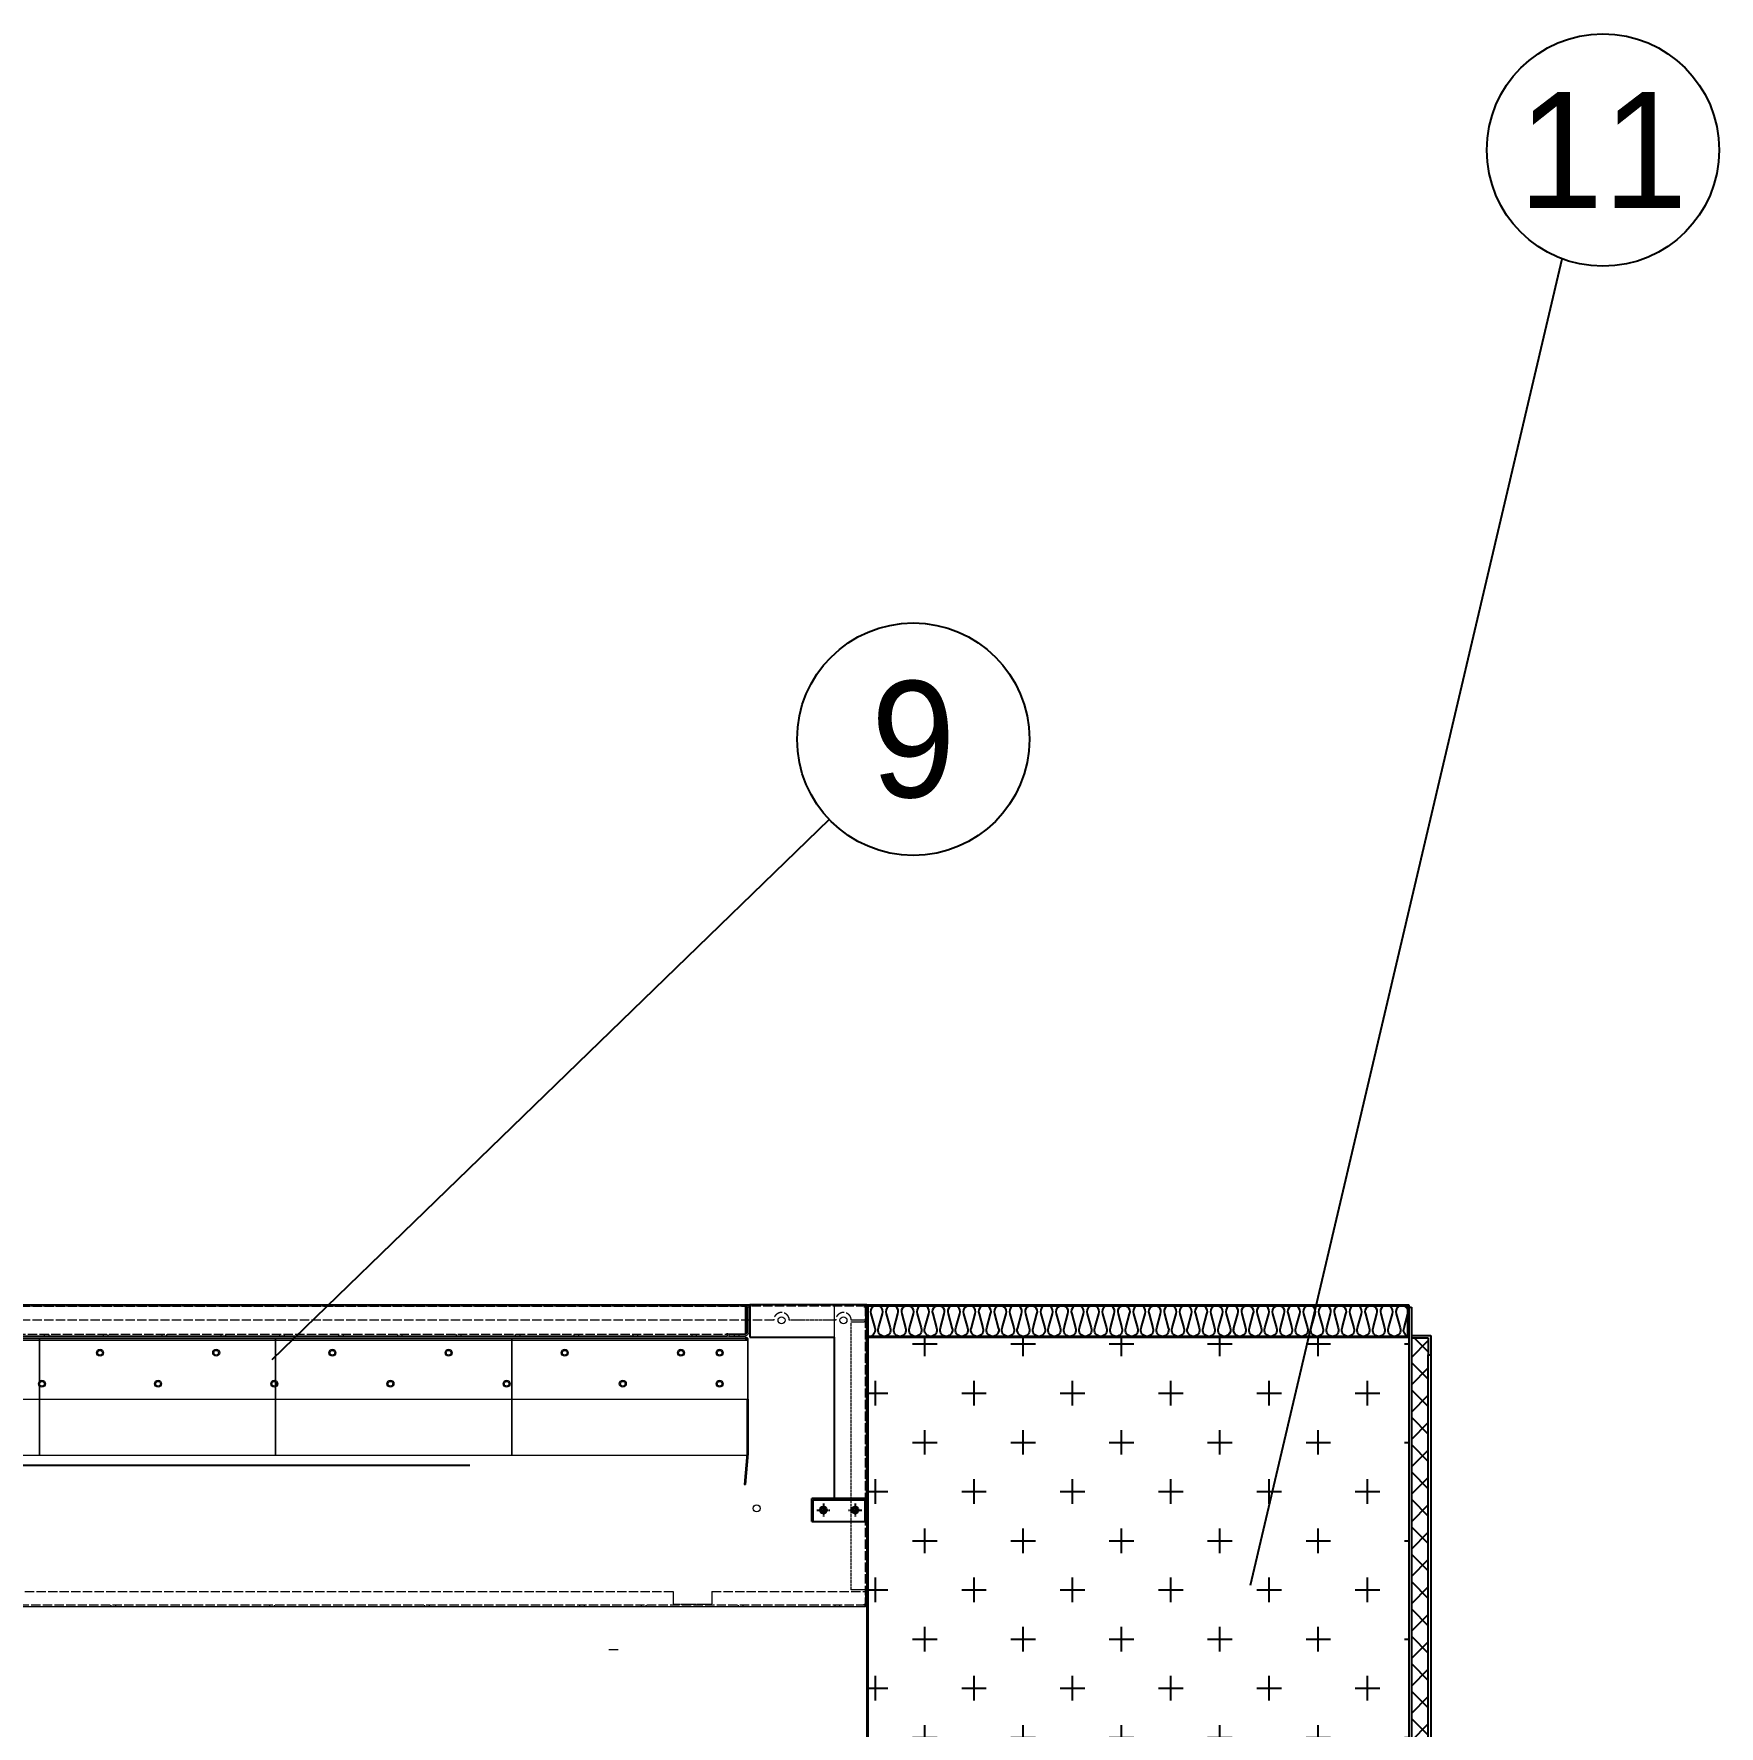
# Model space of a CAD drawing. Header units: millimetres. Extents: x 4398 to 33805, y 3079 to 23874.
# Drawn here: x 19073 to 21249, y 12864 to 15049 of the extents above; entities that cross this region are included whole.
import ezdxf
from ezdxf.enums import TextEntityAlignment as Align

# ---------------------------------------------------------------- set-up
doc = ezdxf.new("R2010")
doc.units = ezdxf.units.MM
doc.linetypes.add('CENTER', pattern=[2, 1.25, -0.25, 0.25, -0.25])
doc.linetypes.add('DASHED', pattern=[15, 12, -3])
for name, color, linetype in [('center', 1, 'CENTER'), ('SMS', 220, 'Continuous'), ('냉각탑_dim', 1, 'Continuous'), ('냉각탑_text', 3, 'Continuous')]:
    doc.layers.add(name, color=color, linetype=linetype)
doc.styles.add('돋움', font='Dotum.ttf')

# ---------------------------------------------------------------- blocks, each defined once
blk = doc.blocks.new('A$C30944BC8')
at = {"color": 7, "lineweight": 13, "ltscale": 0.159375}
for p, q in [((0, 110.2), (0, 186.7)), ((1677, 110.2), (1677, 186.7))]:
    blk.add_line(p, q, dxfattribs=at)
at = {"color": 7, "lineweight": 13, "ltscale": 0.007292}
for p, q in [((0, 186.7), (3.5, 186.7)), ((3.5, 190.2), (3.5, 186.7)), ((1673.5, 190.2), (1673.5, 186.7)), ((1673.5, 186.7), (1677, 186.7))]:
    blk.add_line(p, q, dxfattribs=at)
at = {"color": 7, "lineweight": 13}
for p, q in [((1673.5, 190.2), (3.5, 190.2)), ((3.5, 186.7), (1673.5, 186.7)), ((0, 110.2), (1677, 110.2))]:
    blk.add_line(p, q, dxfattribs=at)
at = {"color": 7, "lineweight": 13, "ltscale": 0.145697}
for p, q in [((1675, 110.2), (1675, 40.3)), ((1677, 110.2), (1677, 40.3))]:
    blk.add_line(p, q, dxfattribs=at)
at = {"color": 7, "lineweight": 13, "ltscale": 0.083658}
for p, q in [((1675, 40.2), (1671.5, 0.2)), ((1677, 40), (1673.5, 0))]:
    blk.add_line(p, q, dxfattribs=at)
at = {"color": 7, "lineweight": 13, "ltscale": 0.004167}
blk.add_line((1671.5, 0.2), (1673.5, 0), dxfattribs=at)
at = {"color": 7, "lineweight": 13}
for centre in [(30, 170.2), (90, 170.2), (240, 170.2), (390, 170.2), (540, 170.2), (690, 170.2), (840, 170.2), (990, 170.2), (1140, 170.2), (1290, 170.2), (1440, 170.2), (1590, 170.2), (1640, 170.2), (30, 130.2), (165, 130.2), (315, 130.2), (465, 130.2), (615, 130.2), (765, 130.2), (915, 130.2), (1065, 130.2), (1215, 130.2), (1365, 130.2), (1515, 130.2), (1640, 130.2)]:
    blk.add_circle(centre, 3, dxfattribs=at)
for centre, radius, start, end in [((3.5, 186.7), 3.5, 90, 180), ((3.5, 186.7), 1.5, 90, 180), ((1673.5, 186.7), 3.5, 0, 90), ((1673.5, 186.7), 1.5, 0, 90), ((1673.5, 40.3), 1.5, 355, 360), ((1673.5, 40.3), 3.5, 355, 360)]:
    blk.add_arc(centre, radius, start, end, dxfattribs=at)
blk = doc.blocks.new('A$C7AFD6E2C')
at = {"color": 7, "lineweight": 13, "ltscale": 0.004167}
for p, q in [((2, 36.5), (0, 36.5)), ((1780, 36.5), (1782, 36.5)), ((25, 2), (25, 0)), ((1757, 2), (1757, 0))]:
    blk.add_line(p, q, dxfattribs=at)
at = {"color": 7, "lineweight": 13, "ltscale": 0.06875}
for p, q in [((0, 3.5), (0, 36.5)), ((2, 36.5), (2, 3.5)), ((1780, 36.5), (1780, 3.5)), ((1782, 3.5), (1782, 36.5))]:
    blk.add_line(p, q, dxfattribs=at)
at = {"color": 7, "lineweight": 13}
for p, q in [((1778.5, 40), (3.5, 40)), ((1755, 0), (27, 0))]:
    blk.add_line(p, q, dxfattribs=at)
at = {"color": 7, "lineweight": 13, "ltscale": 0.007292}
for p, q in [((3.5, 36.5), (3.5, 40)), ((1778.5, 36.5), (1778.5, 40)), ((27, 3.5), (27, 0))]:
    blk.add_line(p, q, dxfattribs=at)
at = {"color": 7, "linetype": 'DASHED', "lineweight": 13}
for p, q in [((1778.5, 38), (3.5, 38)), ((1755, 2), (27, 2))]:
    blk.add_line(p, q, dxfattribs=at)
at = {"color": 7, "lineweight": 13, "ltscale": 0.070833}
for p, q in [((3.5, 2.5), (3.5, 36.5)), ((1778.5, 2.5), (1778.5, 36.5))]:
    blk.add_line(p, q, dxfattribs=at)
at = {"color": 7, "linetype": 'DASHED', "lineweight": 13, "ltscale": 0.004167}
for p, q in [((1780, 23), (1782, 23)), ((1780, 23), (1782, 23)), ((1780, 23), (1782, 23)), ((1780, 23), (1782, 23)), ((1780, 23), (1782, 23)), ((1780, 23), (1782, 23)), ((1780, 23), (1782, 23)), ((1780, 23), (1782, 23)), ((12, 2), (12, 0)), ((12, 2), (12, 0)), ((12, 2), (12, 0)), ((12, 2), (12, 0)), ((12, 2), (12, 0)), ((12, 2), (12, 0)), ((12, 2), (12, 0)), ((12, 2), (12, 0)), ((12, 2), (12, 0)), ((12, 2), (12, 0)), ((12, 2), (12, 0)), ((12, 2), (12, 0)), ((12, 2), (12, 0)), ((12, 2), (12, 0)), ((12, 2), (12, 0)), ((12, 2), (12, 0)), ((18, 2), (18, 0)), ((18, 2), (18, 0)), ((18, 2), (18, 0)), ((18, 2), (18, 0)), ((18, 2), (18, 0)), ((18, 2), (18, 0)), ((18, 2), (18, 0)), ((18, 2), (18, 0)), ((18, 2), (18, 0)), ((18, 2), (18, 0)), ((18, 2), (18, 0)), ((18, 2), (18, 0)), ((18, 2), (18, 0)), ((18, 2), (18, 0)), ((18, 2), (18, 0)), ((18, 2), (18, 0)), ((67, 2), (67, 0)), ((67, 2), (67, 0)), ((73, 2), (73, 0)), ((73, 2), (73, 0)), ((143, 2), (143, 0)), ((143, 2), (143, 0)), ((149, 2), (149, 0)), ((149, 2), (149, 0)), ((219, 2), (219, 0)), ((219, 2), (219, 0)), ((225, 2), (225, 0)), ((225, 2), (225, 0)), ((295, 2), (295, 0)), ((295, 2), (295, 0)), ((301, 2), (301, 0)), ((301, 2), (301, 0)), ((371, 2), (371, 0)), ((371, 2), (371, 0)), ((377, 2), (377, 0)), ((377, 2), (377, 0)), ((447, 2), (447, 0)), ((447, 2), (447, 0)), ((453, 2), (453, 0)), ((453, 2), (453, 0)), ((523, 2), (523, 0)), ((523, 2), (523, 0)), ((529, 2), (529, 0)), ((529, 2), (529, 0)), ((599, 2), (599, 0)), ((599, 2), (599, 0)), ((605, 2), (605, 0)), ((605, 2), (605, 0)), ((675, 2), (675, 0)), ((675, 2), (675, 0)), ((681, 2), (681, 0)), ((681, 2), (681, 0)), ((751, 2), (751, 0)), ((751, 2), (751, 0)), ((757, 2), (757, 0)), ((757, 2), (757, 0)), ((827, 2), (827, 0)), ((827, 2), (827, 0)), ((833, 2), (833, 0)), ((833, 2), (833, 0)), ((903, 2), (903, 0)), ((903, 2), (903, 0)), ((909, 2), (909, 0)), ((909, 2), (909, 0)), ((979, 2), (979, 0)), ((979, 2), (979, 0)), ((985, 2), (985, 0)), ((985, 2), (985, 0)), ((1055, 2), (1055, 0)), ((1055, 2), (1055, 0)), ((1061, 2), (1061, 0)), ((1061, 2), (1061, 0)), ((1131, 2), (1131, 0)), ((1131, 2), (1131, 0)), ((1137, 2), (1137, 0)), ((1137, 2), (1137, 0)), ((1207, 2), (1207, 0)), ((1207, 2), (1207, 0)), ((1213, 2), (1213, 0)), ((1213, 2), (1213, 0)), ((1283, 2), (1283, 0)), ((1283, 2), (1283, 0)), ((1289, 2), (1289, 0)), ((1289, 2), (1289, 0)), ((1359, 2), (1359, 0)), ((1359, 2), (1359, 0)), ((1365, 2), (1365, 0)), ((1365, 2), (1365, 0)), ((1435, 2), (1435, 0)), ((1435, 2), (1435, 0)), ((1441, 2), (1441, 0)), ((1441, 2), (1441, 0)), ((1511, 2), (1511, 0)), ((1511, 2), (1511, 0)), ((1517, 2), (1517, 0)), ((1517, 2), (1517, 0)), ((1587, 2), (1587, 0)), ((1587, 2), (1587, 0)), ((1593, 2), (1593, 0)), ((1593, 2), (1593, 0)), ((1642, 2), (1642, 0)), ((1642, 2), (1642, 0)), ((1648, 2), (1648, 0)), ((1648, 2), (1648, 0)), ((1711.5, 2), (1711.5, 0)), ((1711.5, 2), (1711.5, 0)), ((1717.5, 2), (1717.5, 0)), ((1717.5, 2), (1717.5, 0)), ((1764, 2), (1764, 0)), ((1764, 2), (1764, 0)), ((1764, 2), (1764, 0)), ((1764, 2), (1764, 0)), ((1764, 2), (1764, 0)), ((1764, 2), (1764, 0)), ((1764, 2), (1764, 0)), ((1764, 2), (1764, 0)), ((1764, 2), (1764, 0)), ((1764, 2), (1764, 0)), ((1764, 2), (1764, 0)), ((1764, 2), (1764, 0)), ((1764, 2), (1764, 0)), ((1764, 2), (1764, 0)), ((1764, 2), (1764, 0)), ((1764, 2), (1764, 0)), ((1770, 2), (1770, 0)), ((1770, 2), (1770, 0)), ((1770, 2), (1770, 0)), ((1770, 2), (1770, 0)), ((1770, 2), (1770, 0)), ((1770, 2), (1770, 0)), ((1770, 2), (1770, 0)), ((1770, 2), (1770, 0)), ((1770, 2), (1770, 0)), ((1770, 2), (1770, 0)), ((1770, 2), (1770, 0)), ((1770, 2), (1770, 0)), ((1770, 2), (1770, 0)), ((1770, 2), (1770, 0)), ((1770, 2), (1770, 0)), ((1770, 2), (1770, 0)), ((1780, 17), (1782, 17)), ((1780, 17), (1782, 17)), ((1780, 17), (1782, 17)), ((1780, 17), (1782, 17)), ((1780, 17), (1782, 17)), ((1780, 17), (1782, 17)), ((1780, 17), (1782, 17)), ((1780, 17), (1782, 17))]:
    blk.add_line(p, q, dxfattribs=at)
at = {"color": 7, "lineweight": 13, "ltscale": 0.048958}
for p, q in [((27, 2.5), (3.5, 2.5)), ((1755, 2.5), (1778.5, 2.5))]:
    blk.add_line(p, q, dxfattribs=at)
at = {"color": 7, "lineweight": 13, "ltscale": 0.044792}
for p, q in [((25, 2), (3.5, 2)), ((1778.5, 2), (1757, 2)), ((25, 0), (3.5, 0)), ((1778.5, 0), (1757, 0))]:
    blk.add_line(p, q, dxfattribs=at)
at = {"color": 7, "lineweight": 13, "ltscale": 0.002083}
for p, q in [((27, 2.5), (27, 3.5)), ((1755, 2.5), (1755, 3.5))]:
    blk.add_line(p, q, dxfattribs=at)
at = {"color": 7, "linetype": 'DASHED', "lineweight": 13, "ltscale": 0.002083}
blk.add_line((1755, 3.5), (1755, 2.5), dxfattribs=at)
at = {"color": 7, "lineweight": 13, "ltscale": 0.005208}
blk.add_line((1755, 2.5), (1755, 0), dxfattribs=at)
at = {"color": 7, "lineweight": 13}
for centre, radius, start, end in [((3.5, 36.5), 3.5, 90, 180), ((3.5, 36.5), 1.5, 90, 180), ((1778.5, 36.5), 3.5, 0, 90), ((1778.5, 36.5), 1.5, 360, 90), ((3.5, 3.5), 3.5, 180, 270), ((3.5, 3.5), 1.5, 180, 270), ((1778.5, 3.5), 3.5, 270, 360), ((1778.5, 3.5), 1.5, 270, 0)]:
    blk.add_arc(centre, radius, start, end, dxfattribs=at)
blk = doc.blocks.new('A$C60135176')
at = {"color": 1}
for p, q in [((151, 250), (0, 250)), ((0, 250), (0, 208)), ((151, 0), (151, 250)), ((0, 208), (109, 208)), ((109, 208), (109, 0)), ((109, 0), (151, 0))]:
    blk.add_line(p, q, dxfattribs=at)
blk = doc.blocks.new('A$C506531F9')
for p, q in [((71, 30), (0, 30)), ((0, 0), (0, 30)), ((71, 0), (71, 30)), ((0, 0), (71, 0))]:
    blk.add_line(p, q)
at = {"color": 7}
for p, q in [((2, 28), (69, 28)), ((2, 0), (2, 28)), ((69, 0), (69, 28)), ((0, 0), (71, 0))]:
    blk.add_line(p, q, dxfattribs=at)
for centre, radius in [((15, 15), 4.5), ((15, 15), 4.5), ((15, 15), 3), ((56, 15), 4.5), ((56, 15), 4.5), ((56, 15), 3)]:
    blk.add_circle(centre, radius)
at = {"layer": 'center'}
for p, q in [((15, 23.5), (15, 6.5)), ((56, 23.5), (56, 6.5)), ((6.5, 15), (23.5, 15)), ((47.5, 15), (64.5, 15))]:
    blk.add_line(p, q, dxfattribs=at)
blk = doc.blocks.new('SOUND-IN')
h = blk.add_hatch()
h.set_pattern_fill('CROSS', color=5, scale=10)
h.set_pattern_definition([(0, (273763.22, 183601.135), (63.5, 63.5), [31.75, -95.25]), (90, (273779.095, 183585.26), (-63.5, 63.5), [31.75, -95.25])])
h.paths.add_polyline_path([(957672.9, 172663.3), (956974.5, 172663.3), (956974.5, 169185.3), (957672.9, 169185.3)])
at = {"ltscale": 500}
h = blk.add_hatch(dxfattribs=at)
h.set_pattern_fill('ANSI37', color=251, scale=200)
h.set_pattern_definition([(45, (926298.806, 156596.986), (-17.67767, 17.67767), []), (135, (926298.806, 156596.986), (-17.67767, -17.67767), [])])
h.paths.add_polyline_path([(957697.9, 172040.8), (957697.9, 172662.6), (957676.1, 172662.6), (957676.1, 169148), (957697.9, 169148), (957697.9, 169169.8)])
for p, q in [((956972.9, 172703.3), (956972.9, 172705.3)), ((956972.9, 172705.3), (957672.9, 172705.3)), ((956974.5, 172703.7), (957671.3, 172703.7))]:
    blk.add_line(p, q, dxfattribs=at)
for p, q in [((956972.9, 172705.3), (956972.9, 169105.3)), ((956974.5, 172703.7), (956974.5, 172664.9)), ((957671.3, 172703.7), (957671.3, 172664.9)), ((957672.9, 172705.3), (957672.9, 169105.3)), ((956974.5, 172664.9), (957672.9, 172664.9)), ((956974.5, 172663.3), (957672.9, 172663.3)), ((956974.5, 172663.3), (956974.5, 169185.3)), ((957672.9, 172664.9), (957672.9, 169183.7))]:
    blk.add_line(p, q)
at = {"color": 251, "ltscale": 500}
for p, q in [((957672.9, 172702.3), (957676.1, 172702.3)), ((957672.9, 172702.3), (957672.9, 169108.3)), ((957676.1, 172702.3), (957676.1, 169108.3)), ((957676.1, 172665.8), (957701.1, 172665.8)), ((957676.1, 172662.6), (957697.9, 172662.6)), ((957697.9, 172662.6), (957697.9, 172640.8)), ((957701.1, 172665.8), (957701.1, 172640.8)), ((957697.9, 172640.8), (957701.1, 172640.8)), ((957697.9, 169169.8), (957697.9, 172640.8)), ((957701.1, 172640.8), (957701.1, 169169.8))]:
    blk.add_line(p, q, dxfattribs=at)
at = {"layer": 'SMS', "color": 5, "elevation": 0}
for points in [[(957451.9, 172664.9, -0.420076), (957447.1, 172675.3), (957452.1, 172693.6, 1.449198), (957437.1, 172693.6), (957442.1, 172675.3, -0.524856), (957434.6, 172664.5, -0.524856), (957427.2, 172675.3), (957432.1, 172693.6, 1.449198), (957417.2, 172693.6), (957422.1, 172675.3, -0.524856), (957414.7, 172664.5, -0.524856), (957407.2, 172675.3), (957412.2, 172693.6, 1.449198), (957397.2, 172693.6), (957402.2, 172675.3, -0.524856), (957394.7, 172664.5, -0.524856), (957387.3, 172675.3), (957392.2, 172693.6, 1.449198), (957377.3, 172693.6), (957382.2, 172675.3, -0.524856), (957374.8, 172664.5, -0.524856), (957367.3, 172675.3), (957372.3, 172693.6, 1.449198), (957357.3, 172693.6), (957362.3, 172675.3, -0.524856), (957354.8, 172664.5, -0.524856), (957347.4, 172675.3), (957352.3, 172693.6, 1.449198), (957337.4, 172693.6), (957342.3, 172675.3, -0.524856), (957334.9, 172664.5, -0.524856), (957327.4, 172675.3), (957332.4, 172693.6, 1.449198), (957317.4, 172693.6), (957322.4, 172675.3, -0.524856), (957314.9, 172664.5, -0.524856), (957307.5, 172675.3), (957312.4, 172693.6, 1.449198), (957297.5, 172693.6), (957302.4, 172675.3, -0.524856), (957295, 172664.5, -0.524856), (957287.5, 172675.3), (957292.5, 172693.6, 1.449198), (957277.5, 172693.6), (957282.5, 172675.3, -0.524856), (957275, 172664.5, -0.524856), (957267.6, 172675.3), (957272.5, 172693.6, 1.449198), (957257.6, 172693.6), (957262.5, 172675.3, -0.524856), (957255.1, 172664.5, -0.524856), (957247.6, 172675.3), (957252.6, 172693.6, 1.449198), (957237.6, 172693.6), (957242.6, 172675.3, -0.524856), (957235.1, 172664.5, -0.524856), (957227.7, 172675.3), (957232.6, 172693.6, 1.449198), (957217.7, 172693.6), (957222.6, 172675.3, -0.524856), (957215.2, 172664.5, -0.524856), (957207.7, 172675.3), (957212.7, 172693.6, 1.449198), (957197.7, 172693.6), (957202.7, 172675.3, -0.524856), (957195.2, 172664.5, -0.524856), (957187.8, 172675.3), (957192.7, 172693.6, 1.449198), (957177.8, 172693.6), (957182.7, 172675.3, -0.524856), (957175.3, 172664.5, -0.524856), (957167.8, 172675.3), (957172.8, 172693.6, 1.449198), (957157.8, 172693.6), (957162.8, 172675.3, -0.524856), (957155.3, 172664.5, -0.524856), (957147.9, 172675.3), (957152.8, 172693.6, 1.449198), (957137.9, 172693.6), (957142.8, 172675.3, -0.524856), (957135.4, 172664.5, -0.524856), (957127.9, 172675.3), (957132.9, 172693.6, 1.449198), (957117.9, 172693.6), (957122.9, 172675.3, -0.524856), (957115.4, 172664.5, -0.524856), (957108, 172675.3), (957112.9, 172693.6, 1.449198), (957098, 172693.6), (957102.9, 172675.3, -0.524856), (957095.5, 172664.5, -0.524856), (957088, 172675.3), (957093, 172693.6, 1.449198), (957078, 172693.6), (957083, 172675.3, -0.524856), (957075.5, 172664.5, -0.524856), (957068.1, 172675.3), (957073, 172693.6, 1.449198), (957058.1, 172693.6), (957063, 172675.3, -0.524856), (957055.6, 172664.5, -0.524856), (957048.1, 172675.3), (957053.1, 172693.6, 1.449198), (957038.1, 172693.6), (957043.1, 172675.3, -0.524856), (957035.6, 172664.5, -0.524856), (957028.2, 172675.3), (957033.1, 172693.6, 1.449198), (957018.2, 172693.6), (957023.1, 172675.3, -0.524856), (957015.7, 172664.5, -0.524856), (957008.2, 172675.3), (957013.2, 172693.6, 1.449198), (956998.2, 172693.6), (957003.2, 172675.3, -0.524856), (956995.7, 172664.5, -0.524856), (956988.3, 172675.3), (956993.2, 172693.6, 1.449198), (956978.3, 172693.6), (956983.2, 172675.3, -0.420076), (956978.5, 172664.9, -0.420076)], [(957671.3, 172699.7, 0.968257), (957656.6, 172693.6), (957661.5, 172675.3, -0.524856), (957654.1, 172664.5, -0.524856), (957646.6, 172675.3), (957651.6, 172693.6, 1.449198), (957636.6, 172693.6), (957641.6, 172675.3, -0.524856), (957634.1, 172664.5, -0.524856), (957626.7, 172675.3), (957631.6, 172693.6, 1.449198), (957616.7, 172693.6), (957621.6, 172675.3, -0.524856), (957614.2, 172664.5, -0.524856), (957606.7, 172675.3), (957611.7, 172693.6, 1.449198), (957596.7, 172693.6), (957601.7, 172675.3, -0.524856), (957594.2, 172664.5, -0.524856), (957586.8, 172675.3), (957591.7, 172693.6, 1.449198), (957576.8, 172693.6), (957581.7, 172675.3, -0.524856), (957574.3, 172664.5, -0.524856), (957566.8, 172675.3), (957571.8, 172693.6, 1.449198), (957556.8, 172693.6), (957561.8, 172675.3, -0.524856), (957554.3, 172664.5, -0.524856), (957546.9, 172675.3), (957551.8, 172693.6, 1.449198), (957536.9, 172693.6), (957541.8, 172675.3, -0.524856), (957534.4, 172664.5, -0.524856), (957526.9, 172675.3), (957531.9, 172693.6, 1.449198), (957516.9, 172693.6), (957521.9, 172675.3, -0.524856), (957514.4, 172664.5, -0.524856), (957507, 172675.3), (957511.9, 172693.6, 1.449198), (957497, 172693.6), (957501.9, 172675.3, -0.524856), (957494.5, 172664.5, -0.524856), (957487, 172675.3), (957492, 172693.6, 1.449198), (957477, 172693.6), (957482, 172675.3, -0.524856), (957474.5, 172664.5, -0.524856), (957467.1, 172675.3), (957472, 172693.6, 1.449198), (957457.1, 172693.6), (957462, 172675.3, -0.524856), (957454.6, 172664.5, -0.524856), (957447.1, 172675.3), (957452.1, 172693.6, 1.449198), (957437.1, 172693.6), (957442.1, 172675.3, -0.420076), (957437.3, 172664.9)], [(957671.4, 172664.9, -0.420076), (957666.6, 172675.3), (957671.5, 172693.6)]]:
    blk.add_lwpolyline(points, format="xyb", dxfattribs=at)
blk = doc.blocks.new('1')
at = {"color": 7, "lineweight": 13}
for p, q in [((20146.9, 13408.3), (17650.3, 13408.3)), ((20106.6, 13405.4), (20106.6, 13158.3)), ((20148.6, 13405.4), (20148.6, 13021.2)), ((20146.9, 13158.3), (20106.6, 13158.3)), ((20146.9, 13018.3), (17650.3, 13018.3))]:
    blk.add_line(p, q, dxfattribs=at)
at = {"color": 7, "linetype": 'DASHED', "lineweight": 13}
for p, q in [((20146.9, 13406.3), (17650.3, 13406.3)), ((20146.6, 13405.4), (20146.6, 13021.2)), ((20028.6, 13388.3), (18200.6, 13388.3)), ((20146.9, 13020.3), (17650.3, 13020.3)), ((18401.6, 13038.3), (19898.6, 13038.3)), ((19948.6, 13038.3), (20146.9, 13038.3))]:
    blk.add_line(p, q, dxfattribs=at)
at = {"color": 7, "linetype": 'DASHED', "lineweight": 13, "ltscale": 0.00625}
for p, q in [((20089.6, 13406.3), (20089.6, 13408.3)), ((20107.6, 13406.3), (20107.6, 13408.3)), ((20148.6, 13405.4), (20146.6, 13405.4)), ((20148.6, 13386.3), (20146.6, 13386.3)), ((20148.6, 13362.8), (20146.6, 13362.8)), ((20148.6, 13353.8), (20146.6, 13353.8)), ((20148.6, 13262.8), (20146.6, 13262.8)), ((20148.6, 13253.8), (20146.6, 13253.8)), ((20148.6, 13162.8), (20146.6, 13162.8)), ((20148.6, 13153.8), (20146.6, 13153.8)), ((20148.6, 13062.8), (20146.6, 13062.8)), ((20148.6, 13053.8), (20146.6, 13053.8)), ((19172.6, 13020.3), (19172.6, 13018.3)), ((19178.6, 13020.3), (19178.6, 13018.3)), ((19377.6, 13020.3), (19377.6, 13018.3)), ((19383.6, 13020.3), (19383.6, 13018.3)), ((19577.6, 13020.3), (19577.6, 13018.3)), ((19583.6, 13020.3), (19583.6, 13018.3)), ((19777.6, 13020.3), (19777.6, 13018.3)), ((19783.6, 13020.3), (19783.6, 13018.3)), ((19857.6, 13020.3), (19857.6, 13018.3)), ((19863.6, 13020.3), (19863.6, 13018.3)), ((19982.6, 13020.3), (19982.6, 13018.3)), ((19988.6, 13020.3), (19988.6, 13018.3)), ((20107.6, 13020.3), (20107.6, 13018.3)), ((20113.6, 13020.3), (20113.6, 13018.3)), ((20148.6, 13040.3), (20146.6, 13040.3)), ((20148.6, 13021.2), (20146.6, 13021.2))]:
    blk.add_line(p, q, dxfattribs=at)
at = {"color": 7, "linetype": 'DASHED', "lineweight": 13, "ltscale": 0.002219}
for p, q in [((20146.9, 13406.3), (20146.2, 13406.3)), ((20146.9, 13020.3), (20146.2, 13020.3))]:
    blk.add_line(p, q, dxfattribs=at)
at = {"color": 7, "linetype": 'DASHED', "lineweight": 13, "ltscale": 0.002812}
for p, q in [((20146.6, 13405.4), (20146.6, 13406.3)), ((20146.6, 13021.2), (20146.6, 13020.3))]:
    blk.add_line(p, q, dxfattribs=at)
at = {"color": 7, "lineweight": 13, "ltscale": 0.004222}
for p, q in [((20146.9, 13407), (20146.9, 13408.3)), ((20146.9, 13019.7), (20146.9, 13018.3))]:
    blk.add_line(p, q, dxfattribs=at)
at = {"color": 7, "lineweight": 13, "ltscale": 0.003766}
for p, q in [((20146.9, 13407), (20146.9, 13405.8)), ((20146.9, 13019.7), (20146.9, 13020.9))]:
    blk.add_line(p, q, dxfattribs=at)
at = {"color": 7, "lineweight": 13, "ltscale": 0.002201}
for p, q in [((20147.6, 13406.3), (20146.9, 13406.3)), ((20147.6, 13020.3), (20146.9, 13020.3))]:
    blk.add_line(p, q, dxfattribs=at)
at = {"color": 7, "linetype": 'DASHED', "lineweight": 13, "ltscale": 0.003094}
for p, q in [((20146.9, 13404.9), (20146.9, 13405.9)), ((20146.9, 13021.7), (20146.9, 13020.8))]:
    blk.add_line(p, q, dxfattribs=at)
at = {"color": 7, "linetype": 'DASHED', "lineweight": 13, "ltscale": 0.051875}
for p, q in [((20146.9, 13404.9), (20146.9, 13388.3)), ((20128.6, 13386.3), (20145.2, 13386.3)), ((19898.6, 13038.3), (19898.6, 13021.7)), ((19948.6, 13038.3), (19948.6, 13021.7)), ((20145.2, 13040.3), (20128.6, 13040.3)), ((20146.9, 13038.3), (20146.9, 13021.7))]:
    blk.add_line(p, q, dxfattribs=at)
at = {"color": 7, "lineweight": 13, "ltscale": 0.003112}
for p, q in [((20147.6, 13406.3), (20148.6, 13406.3)), ((20147.6, 13020.3), (20148.6, 13020.3))]:
    blk.add_line(p, q, dxfattribs=at)
for p, q in [((20148.6, 13408.3), (20148.6, 9808.3)), ((20150.2, 13406.7), (20150.2, 13367.9)), ((20150.2, 13366.3), (20150.2, 9809.9)), ((18009.6, 13201.3), (19636.2, 13201.3))]:
    blk.add_line(p, q)
at = {"color": 7, "lineweight": 13, "ltscale": 0.002813}
for p, q in [((20148.6, 13405.4), (20148.6, 13406.3)), ((20148.6, 13021.2), (20148.6, 13020.3))]:
    blk.add_line(p, q, dxfattribs=at)
at = {"color": 7, "linetype": 'DASHED', "lineweight": 13, "ltscale": 0.1875}
blk.add_line((20108.6, 13388.3), (20048.6, 13388.3), dxfattribs=at)
at = {"color": 7, "linetype": 'DASHED', "lineweight": 13, "ltscale": 0.057188}
blk.add_line((20146.9, 13388.3), (20128.6, 13388.3), dxfattribs=at)
at = {"color": 7, "linetype": 'DASHED', "lineweight": 13, "ltscale": 0.298983}
blk.add_line((20128.6, 13040.3), (20128.6, 13386.3), dxfattribs=at)
at = {"color": 7, "linetype": 'DASHED', "lineweight": 13, "ltscale": 0.004375}
for p, q in [((20146.6, 13386.3), (20145.2, 13386.3)), ((20146.6, 13040.3), (20145.2, 13040.3))]:
    blk.add_line(p, q, dxfattribs=at)
at = {"color": 7, "linetype": 'DASHED', "lineweight": 13, "ltscale": 0.15625}
blk.add_line((19898.6, 13021.7), (19948.6, 13021.7), dxfattribs=at)
at = {"color": 1, "lineweight": 5}
blk.add_line((19815.8, 12963.3), (19827.8, 12963.3), dxfattribs=at)
at = {"color": 5, "lineweight": 5}
for points in [[(18775.8, 13214.3), (19080.6, 13214.3), (19080.6, 13364.3), (18775.8, 13364.3)], [(19080.6, 13214.3), (19385.4, 13214.3), (19385.4, 13364.3), (19080.6, 13364.3)], [(19385.4, 13214.3), (19690.2, 13214.3), (19690.2, 13364.3), (19385.4, 13364.3)], [(19690.2, 13214.3), (19995, 13214.3), (19995, 13364.3), (19690.2, 13364.3)]]:
    blk.add_lwpolyline(points, close=True, dxfattribs=at)
at = {"color": 7, "lineweight": 13}
for centre in [(20038.6, 13388.3), (20118.6, 13388.3), (19158.7, 13346.3), (19308.7, 13346.3), (19458.7, 13346.3), (19608.7, 13346.3), (19758.7, 13346.3), (19908.7, 13346.3), (19958.7, 13346.3), (19083.7, 13306.3), (19233.7, 13306.3), (19383.7, 13306.3), (19533.7, 13306.3), (19683.7, 13306.3), (19833.7, 13306.3), (19958.7, 13306.3), (20006.5, 13145.5)]:
    blk.add_circle(centre, 4.5, dxfattribs=at)
at = {"color": 7, "linetype": 'DASHED', "lineweight": 13}
for centre in [(20038.6, 13388.3), (20118.6, 13388.3)]:
    blk.add_arc(centre, 10, 0, 180, dxfattribs=at)
at = {"color": 7, "lineweight": 13}
for points in [[(20146.9, 13407), (20146.5, 13406.6), (20146.2, 13406.2), (20145.8, 13405.8), (20145.5, 13405.4), (20145.2, 13404.9)], [(20147.6, 13406.3), (20147.2, 13406.1), (20146.7, 13405.8), (20146.2, 13405.5), (20145.7, 13405.2), (20145.2, 13404.9)], [(20147.6, 13020.3), (20147.2, 13020.6), (20146.7, 13020.9), (20146.2, 13021.2), (20145.7, 13021.5), (20145.2, 13021.7)], [(20146.9, 13019.7), (20146.5, 13020.1), (20146.2, 13020.5), (20145.8, 13020.9), (20145.5, 13021.3), (20145.2, 13021.7)]]:
    blk.add_open_spline(points, degree=5, dxfattribs=at)
at = {"color": 7, "linetype": 'DASHED', "lineweight": 13}
for points in [[(20146.2, 13406.3), (20146, 13406.1), (20145.8, 13405.8), (20145.6, 13405.5), (20145.4, 13405.2), (20145.2, 13404.9)], [(20146.9, 13405.8), (20146.5, 13405.6), (20146.2, 13405.5), (20145.9, 13405.3), (20145.5, 13405.1), (20145.2, 13404.9)], [(20146.2, 13020.3), (20146, 13020.6), (20145.8, 13020.9), (20145.6, 13021.2), (20145.4, 13021.5), (20145.2, 13021.7)], [(20146.9, 13020.9), (20146.5, 13021), (20146.2, 13021.2), (20145.9, 13021.4), (20145.5, 13021.6), (20145.2, 13021.7)]]:
    blk.add_open_spline(points, degree=5, dxfattribs=at)
at = {"lineweight": 5, "xscale": -1}
blk.add_blockref('A$C7AFD6E2C', (19995.6, 13368.3), dxfattribs=at)
for name, p in [('A$C60135176', (19997.6, 13158.3)), ('A$C506531F9', (20077.6, 13128.3))]:
    blk.add_blockref(name, p)
at = {"lineweight": 5}
for name, p in [('SOUND-IN', (-936824.3, -159297)), ('A$C30944BC8', (18318.7, 13176.1))]:
    blk.add_blockref(name, p, dxfattribs=at)

msp = doc.modelspace()

# ---------------------------------------------------------------- linework, layer by layer
at = {"layer": '냉각탑_dim', "linetype": 'ByBlock', "lineweight": -2}
msp.add_lwpolyline([(20644, 13046.2), (21046.4, 14758.5)], dxfattribs=at)
at = {"layer": '냉각탑_dim', "linetype": 'ByBlock', "lineweight": -2, "elevation": 0}
msp.add_lwpolyline([(19381.1, 13337.8), (20100.3, 14034.7)], dxfattribs=at)
at = {"layer": '냉각탑_dim', "linetype": 'ByBlock', "lineweight": -2}
for centre in [(21099.2, 14898.9), (20208.7, 14138.4)]:
    msp.add_circle(centre, 150, dxfattribs=at)

# ---------------------------------------------------------------- block references
msp.add_blockref('1', (0, 0))

# ---------------------------------------------------------------- texts
at = {"layer": '냉각탑_text', "style": '돋움'}
for s, p in [('11', (21099.2, 14898.9)), ('9', (20208.7, 14138.4))]:
    msp.add_text(s, height=150, dxfattribs=at).set_placement(p, align=Align.MIDDLE_CENTER)

doc.saveas('drawing.dxf')
